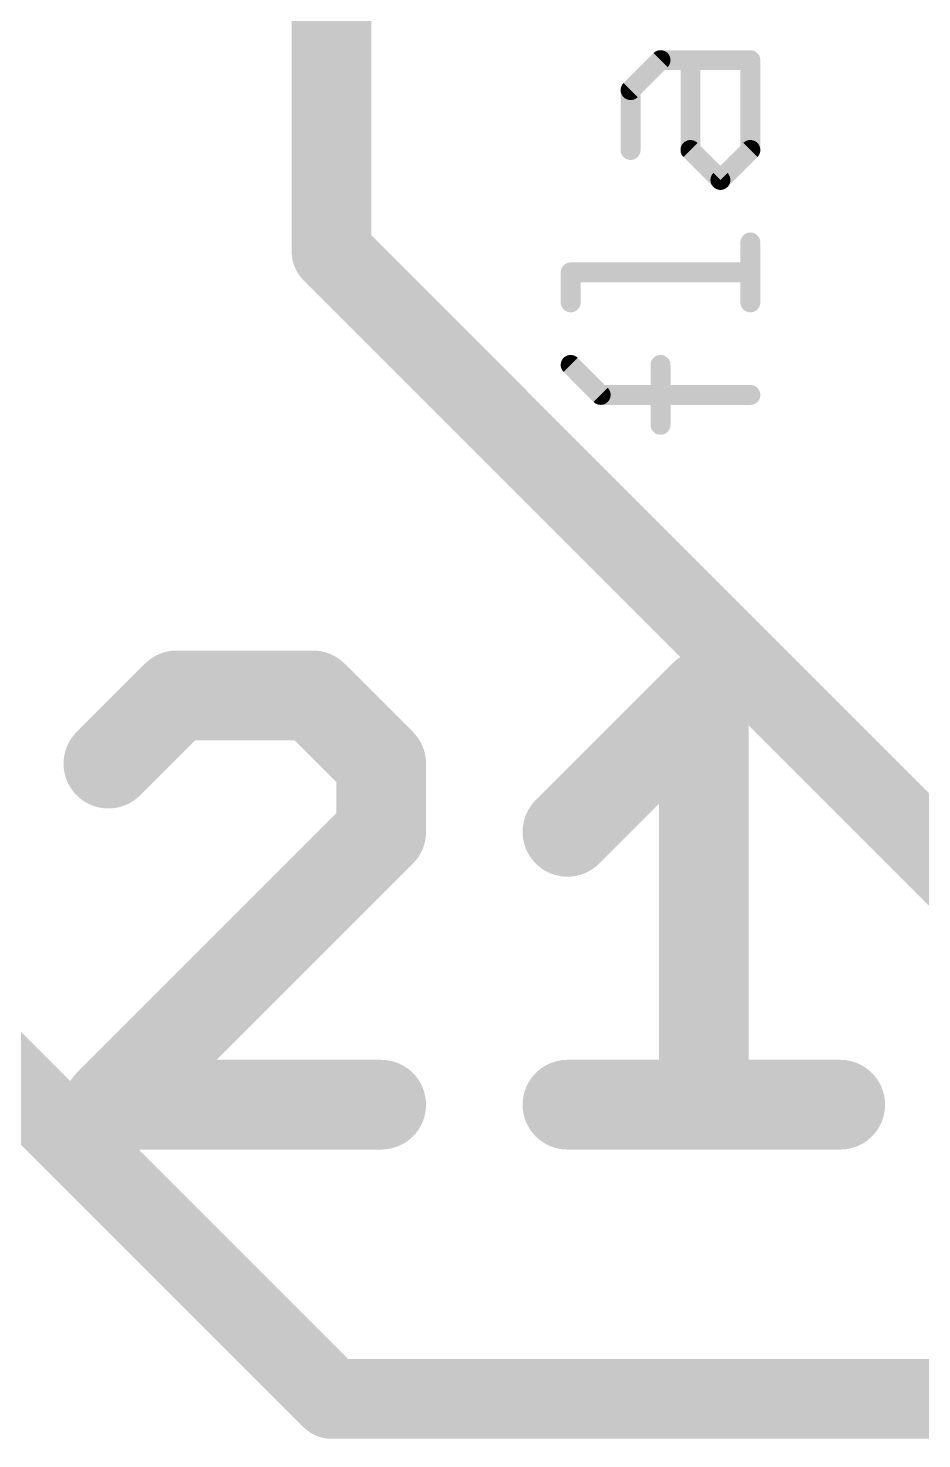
# Model space of a CAD drawing. Extents: x -0.1 to 26.8, y -10.2 to 23.
# Drawn here: x 4.307 to 6.584, y 4.978 to 8.571 of the extents above; entities that cross this region are included whole.
import ezdxf

# ---------------------------------------------------------------- set-up
doc = ezdxf.new("R2010")
doc.units = 0
for name, color, linetype in [('1', 12, 'CONTINUOUS'), ('21', 41, 'CONTINUOUS'), ('51', 53, 'CONTINUOUS')]:
    doc.layers.add(name, color=color, linetype=linetype)

msp = doc.modelspace()

# ---------------------------------------------------------------- linework, layer by layer
at = {"layer": '1', "const_width": 0.2032}
for points in [[(5.08, 8.001), (5.08, 10.18)], [(1.27, 8.89), (5.08, 5.08)], [(6.731, 6.35), (5.08, 8.001)], [(5.08, 5.08), (12.7, 5.08)]]:
    msp.add_lwpolyline(points, dxfattribs=at)
at = {"layer": '1', "const_width": 0.1016}
for points in [[(5.1159, 8.0369, 1), (5.0441, 7.9651)], [(5.0292, 8.001, 1), (5.1308, 8.001)], [(5.08, 5.1308, 1), (5.08, 5.0292)], [(5.0441, 5.0441, 1), (5.1159, 5.1159)]]:
    msp.add_lwpolyline(points, format="xyb", dxfattribs=at)
at = {"layer": '21', "const_width": 0.2286}
for points in [[(4.6852, 6.8716), (4.5115, 6.6979)], [(5.0326, 6.8716), (4.6852, 6.8716)], [(5.2064, 6.6979), (5.0326, 6.8716)], [(5.6809, 6.5242), (6.0283, 6.8716)], [(6.0283, 6.8716), (6.0283, 5.8293)], [(5.2064, 6.5242), (5.2064, 6.6979)], [(4.5115, 5.8293), (5.2064, 6.5242)], [(5.2064, 5.8293), (4.5115, 5.8293)], [(5.6809, 5.8293), (6.3757, 5.8293)]]:
    msp.add_lwpolyline(points, dxfattribs=at)
at = {"layer": '21', "const_width": 0.1143}
for points in [[(4.6852, 6.9287, 1), (4.6852, 6.8144)], [(4.7256, 6.8312, 1), (4.6448, 6.912)], [(5.073, 6.912, 1), (4.9922, 6.8312)], [(5.0326, 6.8144, 1), (5.0326, 6.9287)], [(6.0855, 6.8716, 1), (5.9712, 6.8716)], [(6.0687, 6.8312, 1), (5.9879, 6.912)], [(4.4711, 6.7383, 1), (4.5519, 6.6575)], [(5.2635, 6.6979, 1), (5.1492, 6.6979)], [(5.1659, 6.6575, 1), (5.2468, 6.7383)], [(5.2468, 6.4837, 1), (5.1659, 6.5646)], [(5.6405, 6.5646, 1), (5.7213, 6.4837)], [(5.1492, 6.5242, 1), (5.2635, 6.5242)], [(4.5115, 5.8864, 1), (4.5115, 5.7721)], [(5.2064, 5.7721, 1), (5.2064, 5.8864)], [(5.6809, 5.8864, 1), (5.6809, 5.7721)], [(6.3757, 5.7721, 1), (6.3757, 5.8864)], [(4.4711, 5.8697, 1), (4.5519, 5.7889)], [(5.9712, 5.8293, 1), (6.0855, 5.8293)]]:
    msp.add_lwpolyline(points, format="xyb", dxfattribs=at)
at = {"layer": '51', "const_width": 0.0508}
for points in [[(5.8417, 8.4132), (5.918, 8.4894)], [(5.918, 8.4894), (6.1468, 8.4894)], [(5.9943, 8.2606), (5.9943, 8.4894)], [(6.1468, 8.4894), (6.1468, 8.2606)], [(5.8417, 8.2606), (5.8417, 8.4132)], [(6.0705, 8.1844), (5.9943, 8.2606)], [(6.1468, 8.2606), (6.0705, 8.1844)], [(6.1468, 7.8725), (6.1468, 8.0251)], [(5.6892, 7.8725), (5.6892, 7.9488)], [(5.6892, 7.9488), (6.1468, 7.9488)], [(5.7655, 7.6369), (5.6892, 7.7132)], [(5.918, 7.5607), (5.918, 7.7132)], [(6.1468, 7.6369), (5.7655, 7.6369)]]:
    msp.add_lwpolyline(points, dxfattribs=at)
at = {"layer": '51', "const_width": 0.0254}
for points in [[(5.918, 8.5021, 1), (5.918, 8.4767)], [(5.927, 8.4804, 1), (5.909, 8.4984)], [(6.007, 8.4894, 1), (5.9816, 8.4894)], [(6.1595, 8.4894, 1), (6.1341, 8.4894)], [(6.1468, 8.4767, 1), (6.1468, 8.5021)], [(5.8544, 8.4132, 1), (5.829, 8.4132)], [(5.8328, 8.4221, 1), (5.8507, 8.4042)], [(5.829, 8.2606, 1), (5.8544, 8.2606)], [(6.0033, 8.2696, 1), (5.9853, 8.2516)], [(5.9816, 8.2606, 1), (6.007, 8.2606)], [(6.1341, 8.2606, 1), (6.1595, 8.2606)], [(6.1558, 8.2516, 1), (6.1378, 8.2696)], [(6.0616, 8.1933, 1), (6.0795, 8.1754)], [(6.0616, 8.1754, 1), (6.0795, 8.1933)], [(6.1595, 8.0251, 1), (6.1341, 8.0251)], [(5.7019, 7.9488, 1), (5.6765, 7.9488)], [(5.6892, 7.9615, 1), (5.6892, 7.9361)], [(6.1468, 7.9361, 1), (6.1468, 7.9615)], [(5.6765, 7.8725, 1), (5.7019, 7.8725)], [(6.1341, 7.8725, 1), (6.1595, 7.8725)], [(5.6982, 7.7222, 1), (5.6802, 7.7042)], [(5.9307, 7.7132, 1), (5.9053, 7.7132)], [(5.7655, 7.6496, 1), (5.7655, 7.6242)], [(5.7565, 7.628, 1), (5.7745, 7.6459)], [(6.1468, 7.6242, 1), (6.1468, 7.6496)], [(5.9053, 7.5607, 1), (5.9307, 7.5607)]]:
    msp.add_lwpolyline(points, format="xyb", dxfattribs=at)

doc.saveas('drawing.dxf')
